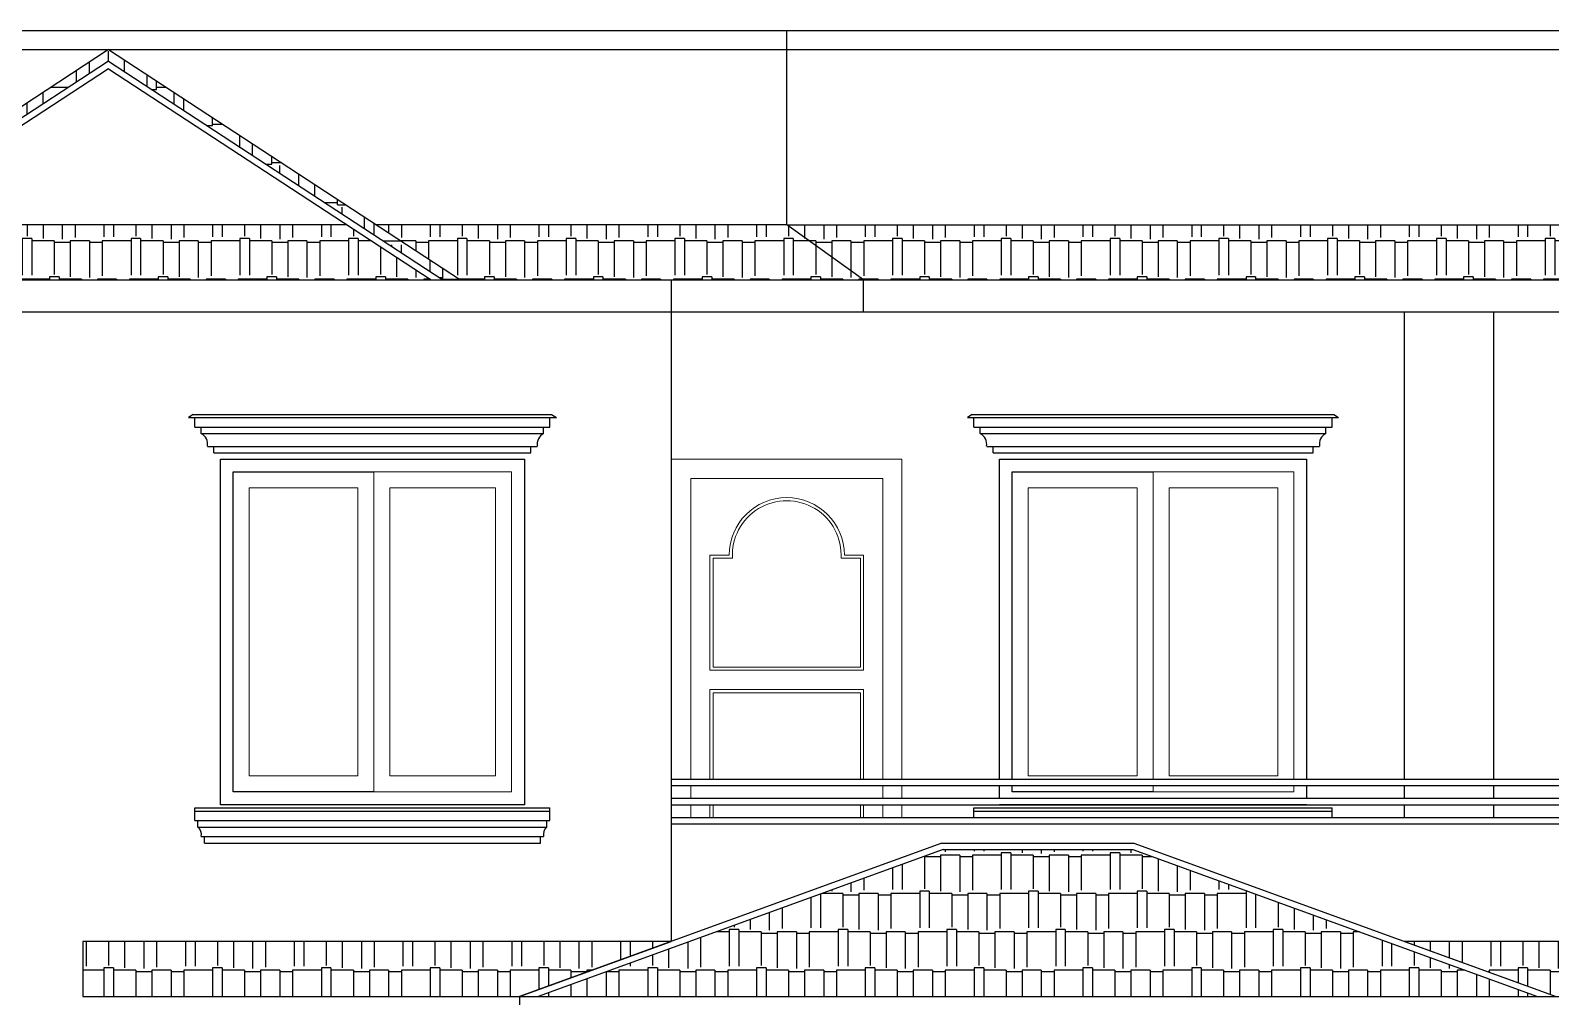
# Model space of a CAD drawing. Header units: inches. Extents: x 3672 to 10975, y -27382 to -746.
# Drawn here: x 3988.6 to 4226.1, y -26677.6 to -26526.6 of the extents above; entities that cross this region are included whole.
import ezdxf

# ---------------------------------------------------------------- set-up
doc = ezdxf.new("R2010")
doc.units = ezdxf.units.IN
doc.header["$LTSCALE"] = 17
doc.header["$MEASUREMENT"] = 0
for name, color, linetype, lineweight in [('25 BOT BAR', 12, 'Continuous', 25), ('DOOR ELEVATION', 21, 'Continuous', 15), ('ELEVATION', 7, 'Continuous', 25), ('WINDOW FRAME', 161, 'Continuous', 20)]:
    doc.layers.add(name, color=color, linetype=linetype, lineweight=lineweight)
pattern_1 = [(180, (-9844.4504, -5697.4846), (-12.75, -6), [3, -2.5, 3.5, -1.5, 4.5, -2]), (180, (-9847.4504, -5697.7346), (-12.75, -6), [2.5, -9.5, 2, -3]), (180, (-9853.4504, -5697.1096), (-12.75, -6), [1.5, -15.5]), (270, (-9844.4504, -5697.4846), (4.25, -6), [5.75, -18.25]), (270, (-9847.4504, -5697.4846), (4.25, -6), [5.625, -18.375]), (270, (-9849.9504, -5697.4846), (4.25, -6), [5.25, -18.75]), (270, (-9853.4504, -5697.1096), (4.25, -6), [5.75, -18.25]), (270, (-9854.9504, -5697.1096), (4.25, -6), [5.75, -18.25]), (270, (-9859.4504, -5697.4846), (4.25, -6), [5.5, -18.5])]

msp = doc.modelspace()

# ---------------------------------------------------------------- hatches: boundary and pattern name
at = {"layer": '25 BOT BAR'}
h = msp.add_hatch(dxfattribs=at)
h.set_pattern_fill('AR-RSHKE', color=8, scale=0.5)
h.set_pattern_definition([(0, (-9844.4504, -5697.4846), (12.75, 6), [3, -2.5, 3.5, -1.5, 4.5, -2]), (0, (-9841.4504, -5697.2346), (12.75, 6), [2.5, -9.5, 2, -3]), (0, (-9835.4504, -5697.8596), (12.75, 6), [1.5, -15.5]), (90, (-9844.4504, -5697.4846), (-4.25, 6), [5.75, -18.25]), (90, (-9841.4504, -5697.4846), (-4.25, 6), [5.625, -18.375]), (90, (-9838.9504, -5697.4846), (-4.25, 6), [5.25, -18.75]), (90, (-9835.4504, -5697.8596), (-4.25, 6), [5.75, -18.25]), (90, (-9833.9504, -5697.8596), (-4.25, 6), [5.75, -18.25]), (90, (-9829.4504, -5697.4846), (-4.25, 6), [5.5, -18.5])])
h.paths.add_polyline_path([(4000.78, -26529.6), (3945.78, -26565.6), (3948.52, -26565.6), (4000.78, -26531.39), (4053.04, -26565.6), (4055.78, -26565.6)])
h = msp.add_hatch(dxfattribs=at)
h.set_pattern_fill('AR-RSHKE', color=8, scale=0.5, angle=180)
h.set_pattern_definition(pattern_1)
h.paths.add_polyline_path([(4051.22, -26565.6), (4038.04, -26556.97), (3963.53, -26556.97), (3950.35, -26565.6)])
h = msp.add_hatch(dxfattribs=at)
h.set_pattern_fill('AR-RSHKE', color=8, scale=0.5, angle=180)
h.set_pattern_definition(pattern_1)
h.paths.add_polyline_path([(4118.78, -26565.6), (4106.78, -26556.97), (4042.61, -26556.97), (4055.78, -26565.6)])
h = msp.add_hatch(dxfattribs=at)
h.set_pattern_fill('AR-RSHKE', color=8, scale=0.5, angle=180)
h.set_pattern_definition(pattern_1)
h.paths.add_polyline_path([(4106.78, -26556.97), (4118.78, -26565.6), (4265.27, -26565.6), (4253.27, -26556.97)])
h = msp.add_hatch(dxfattribs=at)
h.set_pattern_fill('AR-RSHKE', color=8, scale=0.5, angle=180)
h.set_pattern_definition(pattern_1)
h.paths.add_polyline_path([(4224.1, -26677.6), (4160.85, -26654.6), (4131.2, -26654.6), (4067.95, -26677.6)])
h = msp.add_hatch(dxfattribs=at)
h.set_pattern_fill('AR-RSHKE', color=8, scale=0.5, angle=180)
h.set_pattern_definition(pattern_1)
h.paths.add_polyline_path([(3996.78, -26668.97), (3996.78, -26677.6), (4065.02, -26677.6), (4088.74, -26668.97)])
h = msp.add_hatch(dxfattribs=at)
h.set_pattern_fill('AR-RSHKE', color=8, scale=0.5, angle=180)
h.set_pattern_definition(pattern_1)
h.paths.add_polyline_path([(4203.31, -26668.97), (4227.02, -26677.6), (4243.52, -26677.6), (4257.52, -26668.97)])

# ---------------------------------------------------------------- linework, layer by layer
for p, q in [((3921.78, -26526.6), (4265.27, -26526.6)), ((4106.78, -26556.97), (4106.78, -26526.6)), ((3921.78, -26529.6), (4265.27, -26529.6)), ((4000.78, -26529.6), (3945.78, -26565.6)), ((4000.78, -26529.6), (4055.78, -26565.6)), ((4000.78, -26531.39), (3948.52, -26565.6)), ((4000.78, -26532.58), (3950.35, -26565.6)), ((4000.78, -26531.39), (4053.04, -26565.6)), ((4000.78, -26532.58), (4051.22, -26565.6)), ((4106.78, -26556.97), (4253.27, -26556.97)), ((3921.78, -26565.6), (4265.27, -26565.6)), ((4088.78, -26668.96), (4088.78, -26565.6)), ((4118.78, -26570.6), (4118.78, -26565.6)), ((3921.78, -26570.6), (4265.27, -26570.6)), ((4203.27, -26570.6), (4203.27, -26643.6)), ((4217.27, -26643.6), (4217.27, -26570.6)), ((4014.02, -26586.6), (4013.27, -26587.1)), ((4013.27, -26587.1), (4070.78, -26587.1)), ((4014.02, -26586.6), (4070.03, -26586.6)), ((4014.27, -26588.6), (4014.27, -26587.1)), ((4069.78, -26588.6), (4069.78, -26587.1)), ((4070.03, -26586.6), (4070.78, -26587.1)), ((4135.77, -26586.6), (4135.02, -26587.1)), ((4135.02, -26587.1), (4193.02, -26587.1)), ((4135.77, -26586.6), (4192.27, -26586.6)), ((4136.02, -26588.6), (4136.02, -26587.1)), ((4192.02, -26588.6), (4192.02, -26587.1)), ((4192.27, -26586.6), (4193.02, -26587.1)), ((4014.27, -26588.6), (4069.78, -26588.6)), ((4015.27, -26589.6), (4015.27, -26588.6)), ((4015.27, -26589.6), (4068.78, -26589.6)), ((4068.78, -26589.6), (4068.78, -26588.6)), ((4136.02, -26588.6), (4192.02, -26588.6)), ((4137.02, -26589.6), (4137.02, -26588.6)), ((4137.02, -26589.6), (4191.02, -26589.6)), ((4191.02, -26589.6), (4191.02, -26588.6)), ((4016.27, -26591.6), (4067.78, -26591.6)), ((4017.27, -26592.6), (4017.27, -26591.6)), ((4017.27, -26592.6), (4066.78, -26592.6)), ((4066.78, -26592.6), (4066.78, -26591.6)), ((4138.02, -26591.6), (4190.02, -26591.6)), ((4139.02, -26592.6), (4139.02, -26591.6)), ((4139.02, -26592.6), (4189.02, -26592.6)), ((4189.02, -26592.6), (4189.02, -26591.6)), ((4088.78, -26643.6), (4381.78, -26643.6)), ((4088.78, -26644.6), (4381.78, -26644.6)), ((4203.27, -26644.6), (4203.27, -26646.6)), ((4217.27, -26646.6), (4217.27, -26644.6)), ((4088.78, -26646.6), (4381.78, -26646.6)), ((4014.27, -26648.1), (4069.78, -26648.1)), ((4014.27, -26650.1), (4014.27, -26648.1)), ((4014.27, -26648.6), (4069.78, -26648.6)), ((4069.78, -26650.1), (4069.78, -26648.1)), ((4088.78, -26647.6), (4381.78, -26647.6)), ((4088.78, -26649.6), (4381.78, -26649.6)), ((4136.02, -26648.1), (4192.02, -26648.1)), ((4136.02, -26649.6), (4136.02, -26648.1)), ((4136.02, -26648.6), (4192.02, -26648.6)), ((4192.02, -26649.6), (4192.02, -26648.1)), ((4203.27, -26647.6), (4203.27, -26649.6)), ((4217.27, -26649.6), (4217.27, -26647.6)), ((4014.27, -26650.1), (4069.78, -26650.1)), ((4014.77, -26651.1), (4014.77, -26650.1)), ((4014.77, -26651.1), (4069.28, -26651.1)), ((4069.28, -26651.1), (4069.28, -26650.1)), ((4088.78, -26650.6), (4381.78, -26650.6)), ((4015.27, -26652.6), (4068.78, -26652.6)), ((4015.77, -26653.6), (4015.77, -26652.6)), ((4015.77, -26653.6), (4068.28, -26653.6)), ((4131.02, -26653.6), (4065.02, -26677.6)), ((4068.28, -26653.6), (4068.28, -26652.6)), ((4131.02, -26653.6), (4161.02, -26653.6)), ((4161.02, -26653.6), (4227.02, -26677.6)), ((4131.2, -26654.6), (4067.95, -26677.6)), ((4131.2, -26654.6), (4160.85, -26654.6)), ((4160.85, -26654.6), (4224.1, -26677.6)), ((3996.78, -26677.6), (4423.78, -26677.6)), ((4065.02, -26677.6), (4065.02, -26682.6))]:
    msp.add_line(p, q, dxfattribs=at)
for points in [[(3921.78, -26565.6), (4118.78, -26565.6), (4106.78, -26556.97), (4042.61, -26556.97)], [(4038.04, -26556.97), (3963.53, -26556.97)], [(4042.27, -26645.6), (4020.27, -26645.6), (4020.27, -26595.6), (4042.27, -26595.6)], [(4142.02, -26643.6), (4142.02, -26595.6), (4164.02, -26595.6)], [(4164.02, -26645.6), (4142.02, -26645.6), (4142.02, -26644.6)], [(3996.78, -26668.97), (3996.78, -26677.6), (4065.02, -26677.6), (4088.74, -26668.97), (3996.78, -26668.97)], [(4203.31, -26668.97), (4227.02, -26677.6), (4243.52, -26677.6), (4257.52, -26668.97), (4203.31, -26668.97)]]:
    msp.add_lwpolyline(points, dxfattribs=at)
for centre, radius, start, end in [((4014.35, -26591.3), 1.93, 351.2663, 61.8638), ((4069.7, -26591.3), 1.93, 118.1362, 188.7337), ((4136.11, -26591.3), 1.93, 351.2663, 61.8638), ((4191.94, -26591.3), 1.93, 118.1362, 188.7337), ((4013.83, -26652.24), 1.48, 346.2102, 50.6596), ((4070.22, -26652.24), 1.48, 129.3404, 193.7898)]:
    msp.add_arc(centre, radius, start, end, dxfattribs=at)
at = {"layer": 'DOOR ELEVATION'}
for p, q in [((4088.78, -26593.6), (4088.78, -26649.6)), ((4088.78, -26593.6), (4124.78, -26593.6)), ((4124.78, -26593.6), (4124.78, -26643.6)), ((4091.78, -26596.6), (4091.78, -26643.6)), ((4091.78, -26596.6), (4121.78, -26596.6)), ((4121.78, -26596.6), (4121.78, -26643.6)), ((4094.78, -26626.6), (4094.78, -26608.6)), ((4094.78, -26608.6), (4097.78, -26608.6)), ((4095.28, -26626.1), (4095.28, -26609.1)), ((4095.28, -26609.1), (4098.3, -26609.1)), ((4115.27, -26609.1), (4118.28, -26609.1)), ((4115.78, -26608.6), (4118.78, -26608.6)), ((4118.28, -26609.1), (4118.28, -26626.1)), ((4118.78, -26608.6), (4118.78, -26626.6)), ((4118.78, -26626.6), (4094.78, -26626.6)), ((4118.28, -26626.1), (4095.28, -26626.1)), ((4118.78, -26629.6), (4094.78, -26629.6)), ((4094.78, -26643.6), (4094.78, -26629.6)), ((4118.28, -26630.1), (4095.28, -26630.1)), ((4095.28, -26643.6), (4095.28, -26630.1)), ((4118.28, -26630.1), (4118.28, -26643.6)), ((4118.78, -26629.6), (4118.78, -26643.6)), ((4091.78, -26644.6), (4091.78, -26646.6)), ((4118.28, -26643.6), (4095.28, -26643.6)), ((4121.78, -26644.6), (4121.78, -26646.6)), ((4124.78, -26644.6), (4124.78, -26646.6)), ((4091.78, -26647.6), (4091.78, -26649.6)), ((4094.78, -26649.6), (4094.78, -26647.6)), ((4095.28, -26649.6), (4095.28, -26647.6)), ((4118.28, -26647.6), (4095.28, -26647.6)), ((4118.28, -26647.6), (4118.28, -26649.6)), ((4118.78, -26647.6), (4118.78, -26649.6)), ((4121.78, -26647.6), (4121.78, -26649.6)), ((4124.78, -26647.6), (4124.78, -26649.6))]:
    msp.add_line(p, q, dxfattribs=at)
for radius, start, end in [(9, 360, 180), (8.5, 356.6277, 183.3723)]:
    msp.add_arc((4106.78, -26608.6), radius, start, end, dxfattribs=at)
at = {"layer": 'ELEVATION', "linetype": 'Continuous'}
for points in [[(4018.27, -26607.6), (4018.27, -26593.6), (4065.78, -26593.6), (4065.78, -26647.6), (4018.27, -26647.6), (4018.27, -26607.6)], [(4140.02, -26607.6), (4140.02, -26593.6), (4188.02, -26593.6), (4188.02, -26643.6)], [(4140.02, -26643.6), (4140.02, -26607.6)], [(4140.02, -26646.6), (4140.02, -26644.6)], [(4188.02, -26644.6), (4188.02, -26646.6)], [(4188.02, -26647.6), (4140.02, -26647.6)]]:
    msp.add_lwpolyline(points, dxfattribs=at)
at = {"layer": 'WINDOW FRAME'}
for p, q in [((4042.27, -26595.6), (4042.27, -26645.6)), ((4042.27, -26645.6), (4042.27, -26595.6)), ((4164.02, -26595.6), (4164.02, -26643.6)), ((4164.02, -26643.6), (4164.02, -26595.6)), ((4164.02, -26644.6), (4164.02, -26645.6)), ((4164.02, -26645.6), (4164.02, -26644.6))]:
    msp.add_line(p, q, dxfattribs=at)
for points in [[(4042.27, -26595.6), (4020.27, -26595.6), (4020.27, -26645.6), (4042.27, -26645.6)], [(4039.77, -26598.1), (4022.77, -26598.1), (4022.77, -26643.1), (4039.77, -26643.1)], [(4044.77, -26598.1), (4061.28, -26598.1), (4061.28, -26643.1), (4044.77, -26643.1)], [(4161.52, -26598.1), (4144.52, -26598.1), (4144.52, -26643.1), (4161.52, -26643.1)], [(4166.52, -26598.1), (4183.52, -26598.1), (4183.52, -26643.1), (4166.52, -26643.1)]]:
    msp.add_lwpolyline(points, close=True, dxfattribs=at)
for points in [[(4042.27, -26595.6), (4063.78, -26595.6), (4063.78, -26645.6), (4042.27, -26645.6)], [(4164.02, -26643.6), (4164.02, -26595.6), (4142.02, -26595.6), (4142.02, -26643.6)], [(4164.02, -26595.6), (4186.02, -26595.6), (4186.02, -26643.6)], [(4142.02, -26644.6), (4142.02, -26645.6), (4164.02, -26645.6), (4164.02, -26644.6)], [(4186.02, -26644.6), (4186.02, -26645.6), (4164.02, -26645.6)]]:
    msp.add_lwpolyline(points, dxfattribs=at)

doc.saveas('drawing.dxf')
